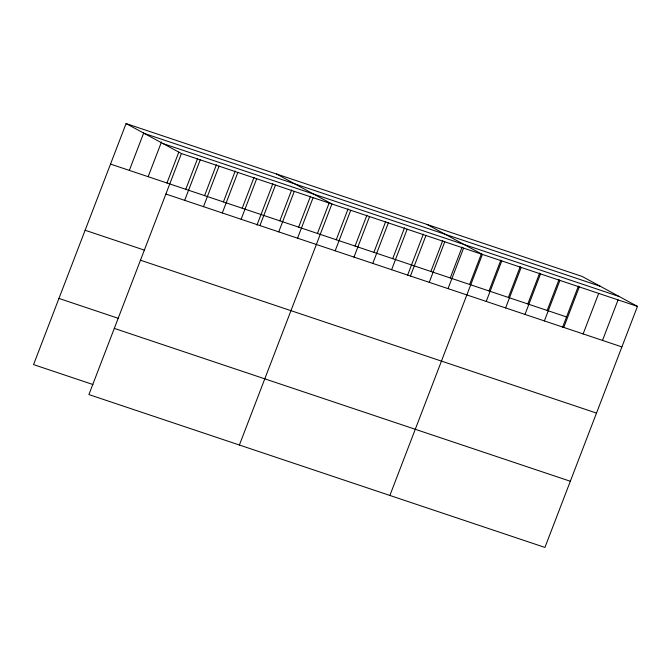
<?xml version="1.0" encoding="UTF-8"?>
<svg xmlns="http://www.w3.org/2000/svg" width="671" height="671" viewBox="0 0 671 671"><rect width="100%" height="100%" fill="white"/><g stroke="black" fill="none" stroke-linecap="round" stroke-linejoin="round"><path stroke-width="1.01" d="M126.073 123.573L181.422 153.533L88.899 394.573L544.927 547.427L637.45 306.395L582.101 276.427L126.073 123.573L33.55 364.605L92.95 384.517M129.335 170.384L143.779 132.766M148.148 176.691L161.476 141.967M166.962 182.998L178.805 152.132M185.766 189.306L197.618 158.44M184.684 200.352L200.235 159.841M204.58 195.613L216.431 164.739M203.498 206.651L219.048 166.14M223.393 201.912L235.236 171.046M222.302 212.959L237.853 172.447M242.206 208.22L254.049 177.354M241.115 219.266L256.666 178.754M256.968 225.079L272.862 183.661M259.929 225.573L275.479 185.062M279.824 220.834L291.675 189.968M278.742 231.881L294.292 191.369M298.637 227.133L310.48 196.268M297.547 238.18L313.097 197.668M317.45 233.441L329.293 202.575M239.388 445.016L331.91 203.976L276.561 174.015M336.255 239.748L348.106 208.882M335.173 250.795L350.723 210.283M355.068 246.056L366.92 215.19M353.986 257.102L369.536 216.59M373.881 252.355L385.724 221.489M372.791 263.401L388.341 222.889M392.694 258.662L404.538 227.796M391.604 269.708L407.154 229.197M407.456 275.521L423.351 234.104M410.417 276.016L425.968 235.504M430.883 271.47L442.734 240.604M429.23 282.323L444.781 241.812M450.266 277.962L462.109 247.096M448.035 288.631L463.594 248.111M469.65 284.462L481.493 253.596M389.876 495.458L482.399 254.418L427.05 224.458M489.025 290.954L500.876 260.088M486.232 301.43L501.782 260.918M508.408 297.454L520.26 266.588M505.615 307.922L521.166 267.41M527.792 303.946L539.635 273.08M524.99 314.422L540.541 273.911M547.167 310.447L559.018 279.581M544.374 320.923L559.924 280.403M562.499 327.49L578.402 286.072M563.757 327.414L579.308 286.903M583.133 333.915L598.691 293.403M602.516 340.407L618.066 299.895M144.34 133.454L600.369 286.316M163.162 143.644L619.182 296.507M181.422 153.533L637.45 306.395M110.522 164.085L566.55 316.938M165.871 194.045L621.9 346.907M85.125 230.254L144.525 250.166M140.474 260.214L596.494 413.076M58.956 298.436L118.356 318.348M114.296 328.396L570.325 481.258"/></g></svg>
